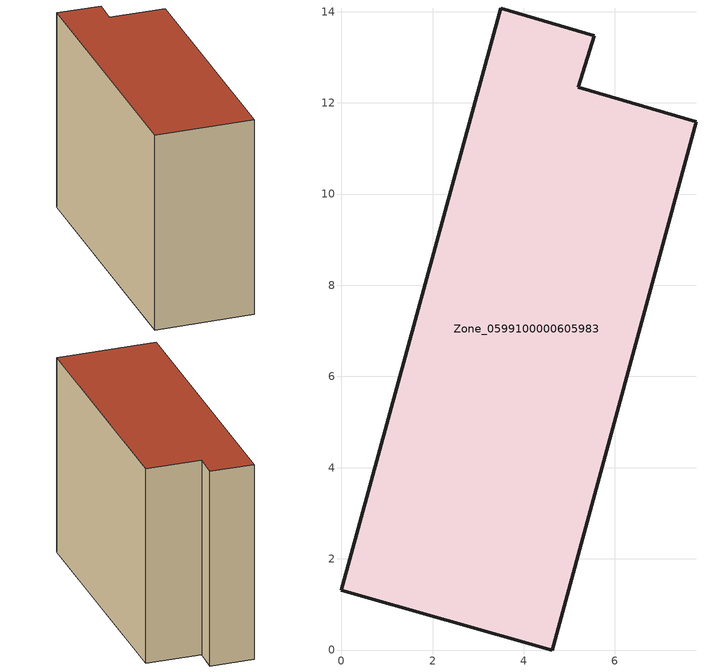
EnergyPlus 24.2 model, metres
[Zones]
Zone_0599100000605983
 floor ground (C_G): 0,1.31 3.5,14.08 5.54,13.47 5.2,12.34 7.78,11.58 4.62,0 z0
 wall outside (C_F): 4.62,0 7.78,11.58 5.2,12.34 5.54,13.47 3.5,14.08 0,1.31 4.62,0 z0:9.92
 roof outside (C_R): 3.5,14.08 0,1.31 4.62,0 7.78,11.58 5.2,12.34 5.54,13.47 z9.92
[BUILDING]
Pand.0599100000605983: North Axis=0; Terrain=City; Loads Convergence Tolerance Value=0.04; Temperature Convergence Tolerance Value=0.4; Solar Distribution=FullExterior; Maximum Number of Warmup Days=25; Minimum Number of Warmup Days=1
[Site:Location]
Rotterdam.The.Hague.AP_ZH_NLD Design_Conditions: Latitude=51.96; Longitude=4.45; Time Zone=1; Elevation=-4.5
[SITE:GROUNDTEMPERATURE:BUILDINGSURFACE]
18, 18, 18, 18, 18, 18, 18, 18, 18, 18, 18, 18
[MATERIAL] Thermal Absorptance=0.9; Solar Absorptance=0.7; Visible Absorptance=0.7
Name | Roughness | Thickness | Conductivity | Density | Specific Heat
G.TI.1946 | MediumSmooth | 0.15 | 1 | 540 | 1210
F.TI.1946 | Rough | 0.3 | 0.857143 | 1920 | 840
R.TI.1946 | MediumRough | 0.2 | 0.1 | 1500 | 1000
[CONSTRUCTION]
C_G: G.TI.1946
C_F: F.TI.1946
C_R: R.TI.1946
[ZONE]
Zone_0599100000605983: Type=1; Multiplier=1; Ceiling Height=Autocalculate; Volume=Autocalculate; Floor Area=autocalculate; Part of Total Floor Area=Yes
[ZONEINFILTRATION:DESIGNFLOWRATE]
Infil_Zone_0599100000605983: Zone or ZoneList or Space or SpaceList=Zone_0599100000605983; Schedule=AlwaysOn; Design Flow Rate Calculation Method=Flow/Area; Flow Rate per Floor Area=0.003; Constant Term Coefficient=1; Temperature Term Coefficient=0; Velocity Term Coefficient=0; Velocity Squared Term Coefficient=0
[HVACTEMPLATE:ZONE:IDEALLOADSAIRSYSTEM]
Zone_0599100000605983: Maximum Heating Supply Air Temperature=50; Minimum Cooling Supply Air Temperature=13; Maximum Heating Supply Air Humidity Ratio=0.0156; Minimum Cooling Supply Air Humidity Ratio=0.0077; Heating Limit=NoLimit; Cooling Limit=NoLimit; Dehumidification Control Type=ConstantSensibleHeatRatio; Cooling Sensible Heat Ratio=0.7; Dehumidification Setpoint=60; Humidification Control Type=None; Humidification Setpoint=30; Outdoor Air Method=None; Outdoor Air Flow Rate per Person=0.00944; Outdoor Air Flow Rate per Zone Floor Area=0; Outdoor Air Flow Rate per Zone=0; Demand Controlled Ventilation Type=None; Outdoor Air Economizer Type=NoEconomizer; Heat Recovery Type=None; Sensible Heat Recovery Effectiveness=0.7; Latent Heat Recovery Effectiveness=0.65
[ZONECONTROL:THERMOSTAT]
ThermostatControl_Zone_0599100000605983: Zone or ZoneList=Zone_0599100000605983; Control Type Schedule=DualSetpointControlType; Control 1=Thermostat_Zone_0599100000605983; Temperature Difference Between Cutout And Setpoint=0
[THERMOSTATSETPOINT:DUALSETPOINT]
Thermostat_Zone_0599100000605983: Heating Setpoint Temperature Schedule=HeatingSetpoint_Zone_0599100000605983; Cooling Setpoint Temperature Schedule=CoolingSetpoint_Zone_0599100000605983
[SCHEDULE:COMPACT]
HeatingSetpoint_Zone_0599100000605983: Through: 12/31, For: AllDays, Until: 24:00, 21
CoolingSetpoint_Zone_0599100000605983: Through: 12/31, For: AllDays, Until: 24:00, 24
DualSetpointControlType: Through: 12/31, For: AllDays, Until: 24:00, 4
AlwaysOn: Through: 12/31, For: AllDays, Until: 24:00, 1
